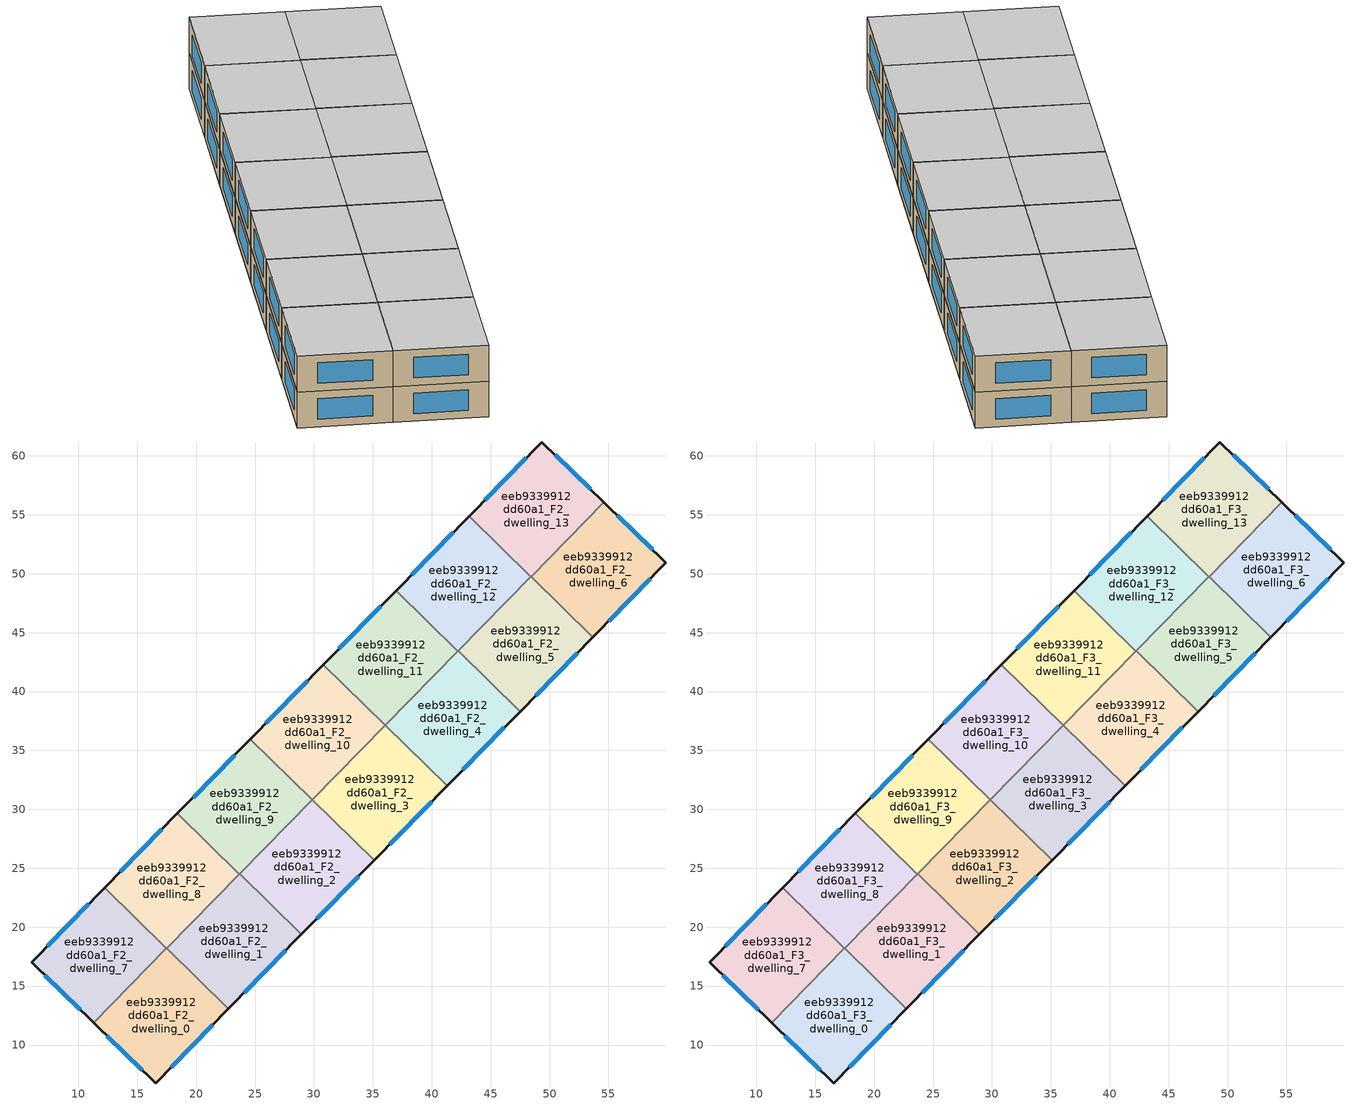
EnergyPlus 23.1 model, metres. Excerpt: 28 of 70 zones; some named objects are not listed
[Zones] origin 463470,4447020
eeb9339912dd60a1_F2_dwelling_0
 floor to eeb9339912dd60a1_F1_dwelling_0 (EU_floor_Construction): 22.74,13.07 16.57,6.78 11.3,11.9 17.5,18.22 z6
 wall outside (EU_wall_Construction): 11.3,11.9 16.57,6.78 22.74,13.07 z6:9
 wall to eeb9339912dd60a1_F2_dwelling_1 (EU_wall_Construction): 22.74,13.07 17.5,18.22 z6:9
 wall to eeb9339912dd60a1_F2_dwelling_7 (EU_wall_Construction): 17.48,18.2 11.3,11.9 z6:9
 wall to eeb9339912dd60a1_F2_dwelling_8 (EU_wall_Construction): 17.5,18.22 17.48,18.2 z6:9
 window (EU_Window_Construction): 17.89,8.12 21.42,11.72 / 12.43,10.8 15.44,7.87 z6.64:8.36
eeb9339912dd60a1_F2_dwelling_1
 floor to eeb9339912dd60a1_F1_dwelling_1 (EU_floor_Construction): 28.93,19.38 22.74,13.07 17.5,18.22 23.68,24.53 z6
 wall outside (EU_wall_Construction): 22.74,13.07 28.93,19.38 z6:9
 wall to eeb9339912dd60a1_F2_dwelling_2 (EU_wall_Construction): 28.93,19.38 23.68,24.53 z6:9
 wall to eeb9339912dd60a1_F2_dwelling_8 (EU_wall_Construction): 23.66,24.51 17.5,18.22 z6:9
 wall to eeb9339912dd60a1_F2_dwelling_9 (EU_wall_Construction): 23.68,24.53 23.66,24.51 z6:9
 window (EU_Window_Construction): 24.07,14.42 27.61,18.03 z6.64:8.36
eeb9339912dd60a1_F2_dwelling_10
 floor to eeb9339912dd60a1_F1_dwelling_10 (EU_floor_Construction): 36.04,37.12 29.85,30.82 24.61,35.96 30.79,42.27 z6
 wall outside (EU_wall_Construction): 30.79,42.27 24.61,35.96 z6:9
 wall to eeb9339912dd60a1_F2_dwelling_11 (EU_wall_Construction): 36.04,37.12 30.79,42.27 z6:9
 wall to eeb9339912dd60a1_F2_dwelling_9 (EU_wall_Construction): 24.61,35.96 29.85,30.82 z6:9
 wall to eeb9339912dd60a1_F2_dwelling_3 (EU_wall_Construction): 29.87,30.84 36.04,37.12 z6:9
 wall to eeb9339912dd60a1_F2_dwelling_2 (EU_wall_Construction): 29.85,30.82 29.87,30.84 z6:9
 window (EU_Window_Construction): 29.47,40.92 25.93,37.31 z6.64:8.36
eeb9339912dd60a1_F2_dwelling_11
 floor to eeb9339912dd60a1_F1_dwelling_11 (EU_floor_Construction): 42.23,43.43 36.04,37.12 30.79,42.27 36.98,48.58 z6
 wall outside (EU_wall_Construction): 36.98,48.58 30.79,42.27 z6:9
 wall to eeb9339912dd60a1_F2_dwelling_12 (EU_wall_Construction): 42.23,43.43 36.98,48.58 z6:9
 wall to eeb9339912dd60a1_F2_dwelling_4 (EU_wall_Construction): 36.06,37.14 42.23,43.43 z6:9
 wall to eeb9339912dd60a1_F2_dwelling_3 (EU_wall_Construction): 36.04,37.12 36.06,37.14 z6:9
 window (EU_Window_Construction): 35.66,47.23 32.12,43.62 z6.64:8.36
eeb9339912dd60a1_F2_dwelling_12
 floor to eeb9339912dd60a1_F1_dwelling_12 (EU_floor_Construction): 48.42,49.74 42.23,43.43 36.98,48.58 43.17,54.88 z6
 wall outside (EU_wall_Construction): 43.17,54.88 36.98,48.58 z6:9
 wall to eeb9339912dd60a1_F2_dwelling_13 (EU_wall_Construction): 48.42,49.74 43.17,54.88 z6:9
 wall to eeb9339912dd60a1_F2_dwelling_5 (EU_wall_Construction): 42.25,43.45 48.42,49.74 z6:9
 wall to eeb9339912dd60a1_F2_dwelling_4 (EU_wall_Construction): 42.23,43.43 42.25,43.45 z6:9
 window (EU_Window_Construction): 41.84,53.53 38.31,49.93 z6.64:8.36
eeb9339912dd60a1_F2_dwelling_13
 floor to eeb9339912dd60a1_F1_dwelling_13 (EU_floor_Construction): 54.61,56.06 48.42,49.74 43.17,54.88 49.35,61.18 z6
 wall outside (EU_wall_Construction): 54.61,56.06 49.35,61.18 43.17,54.88 z6:9
 wall to eeb9339912dd60a1_F2_dwelling_6 (EU_wall_Construction): 48.44,49.76 54.61,56.06 z6:9
 wall to eeb9339912dd60a1_F2_dwelling_5 (EU_wall_Construction): 48.42,49.74 48.44,49.76 z6:9
 window (EU_Window_Construction): 48.02,59.83 44.49,56.23 / 53.49,57.15 50.48,60.09 z6.64:8.36
eeb9339912dd60a1_F2_dwelling_2
 floor to eeb9339912dd60a1_F1_dwelling_2 (EU_floor_Construction): 35.12,25.69 28.93,19.38 23.68,24.53 29.87,30.84 z6
 wall outside (EU_wall_Construction): 28.93,19.38 35.12,25.69 z6:9
 wall to eeb9339912dd60a1_F2_dwelling_3 (EU_wall_Construction): 35.12,25.69 29.87,30.84 z6:9
 wall to eeb9339912dd60a1_F2_dwelling_9 (EU_wall_Construction): 29.85,30.82 23.68,24.53 z6:9
 window (EU_Window_Construction): 30.26,20.73 33.79,24.34 z6.64:8.36
eeb9339912dd60a1_F2_dwelling_3
 floor to eeb9339912dd60a1_F1_dwelling_3 (EU_floor_Construction): 41.31,32 35.12,25.69 29.87,30.84 36.06,37.14 z6
 wall outside (EU_wall_Construction): 35.12,25.69 41.31,32 z6:9
 wall to eeb9339912dd60a1_F2_dwelling_4 (EU_wall_Construction): 41.31,32 36.06,37.14 z6:9
 window (EU_Window_Construction): 36.45,27.04 39.98,30.65 z6.64:8.36
eeb9339912dd60a1_F2_dwelling_4
 floor to eeb9339912dd60a1_F1_dwelling_4 (EU_floor_Construction): 47.49,38.3 41.31,32 36.06,37.14 42.25,43.45 z6
 wall outside (EU_wall_Construction): 41.31,32 47.49,38.3 z6:9
 wall to eeb9339912dd60a1_F2_dwelling_5 (EU_wall_Construction): 47.49,38.3 42.25,43.45 z6:9
 window (EU_Window_Construction): 42.63,33.35 46.17,36.95 z6.64:8.36
eeb9339912dd60a1_F2_dwelling_5
 floor to eeb9339912dd60a1_F1_dwelling_5 (EU_floor_Construction): 53.68,44.61 47.49,38.3 42.25,43.45 48.44,49.76 z6
 wall outside (EU_wall_Construction): 47.49,38.3 53.68,44.61 z6:9
 wall to eeb9339912dd60a1_F2_dwelling_6 (EU_wall_Construction): 53.68,44.61 48.44,49.76 z6:9
 window (EU_Window_Construction): 48.82,39.66 52.36,43.26 z6.64:8.36
eeb9339912dd60a1_F2_dwelling_6
 floor to eeb9339912dd60a1_F1_dwelling_6 (EU_floor_Construction): 59.88,50.93 53.68,44.61 48.44,49.76 54.61,56.06 z6
 wall outside (EU_wall_Construction): 53.68,44.61 59.88,50.93 54.61,56.06 z6:9
 window (EU_Window_Construction): 58.75,52.03 55.74,54.96 / 55.01,45.97 58.55,49.58 z6.64:8.36
eeb9339912dd60a1_F2_dwelling_7
 floor to eeb9339912dd60a1_F1_dwelling_7 (EU_floor_Construction): 17.48,18.2 11.3,11.9 6.03,17.03 12.23,23.35 z6
 wall outside (EU_wall_Construction): 12.23,23.35 6.03,17.03 11.3,11.9 z6:9
 wall to eeb9339912dd60a1_F2_dwelling_8 (EU_wall_Construction): 17.48,18.2 12.23,23.35 z6:9
 window (EU_Window_Construction): 7.16,15.93 10.17,13 / 10.9,21.99 7.36,18.38 z6.64:8.36
eeb9339912dd60a1_F2_dwelling_8
 floor to eeb9339912dd60a1_F1_dwelling_8 (EU_floor_Construction): 23.66,24.51 17.48,18.2 12.23,23.35 18.42,29.65 z6
 wall outside (EU_wall_Construction): 18.42,29.65 12.23,23.35 z6:9
 wall to eeb9339912dd60a1_F2_dwelling_9 (EU_wall_Construction): 23.66,24.51 18.42,29.65 z6:9
 window (EU_Window_Construction): 17.09,28.3 13.56,24.7 z6.64:8.36
eeb9339912dd60a1_F2_dwelling_9
 floor to eeb9339912dd60a1_F1_dwelling_9 (EU_floor_Construction): 29.85,30.82 23.66,24.51 18.42,29.65 24.61,35.96 z6
 wall outside (EU_wall_Construction): 24.61,35.96 18.42,29.65 z6:9
 window (EU_Window_Construction): 23.28,34.61 19.74,31.01 z6.64:8.36
eeb9339912dd60a1_F3_dwelling_0
 floor to eeb9339912dd60a1_F2_dwelling_0 (EU_floor_Construction): 22.74,13.07 16.57,6.78 11.3,11.9 17.5,18.22 z9
 wall outside (EU_wall_Construction): 11.3,11.9 16.57,6.78 22.74,13.07 z9:12
 wall to eeb9339912dd60a1_F3_dwelling_1 (EU_wall_Construction): 22.74,13.07 17.5,18.22 z9:12
 wall to eeb9339912dd60a1_F3_dwelling_7 (EU_wall_Construction): 17.48,18.2 11.3,11.9 z9:12
 wall to eeb9339912dd60a1_F3_dwelling_8 (EU_wall_Construction): 17.5,18.22 17.48,18.2 z9:12
 window (EU_Window_Construction): 17.89,8.12 21.42,11.72 / 12.43,10.8 15.44,7.87 z9.64:11.36
 ceiling to eeb9339912dd60a1_F4_dwelling_0 (EU_floor_Construction): 16.57,6.78 22.74,13.07 17.5,18.22 11.3,11.9 z12
eeb9339912dd60a1_F3_dwelling_1
 floor to eeb9339912dd60a1_F2_dwelling_1 (EU_floor_Construction): 28.93,19.38 22.74,13.07 17.5,18.22 23.68,24.53 z9
 wall outside (EU_wall_Construction): 22.74,13.07 28.93,19.38 z9:12
 wall to eeb9339912dd60a1_F3_dwelling_2 (EU_wall_Construction): 28.93,19.38 23.68,24.53 z9:12
 wall to eeb9339912dd60a1_F3_dwelling_8 (EU_wall_Construction): 23.66,24.51 17.5,18.22 z9:12
 wall to eeb9339912dd60a1_F3_dwelling_9 (EU_wall_Construction): 23.68,24.53 23.66,24.51 z9:12
 window (EU_Window_Construction): 24.07,14.42 27.61,18.03 z9.64:11.36
 ceiling to eeb9339912dd60a1_F4_dwelling_1 (EU_floor_Construction): 22.74,13.07 28.93,19.38 23.68,24.53 17.5,18.22 z12
eeb9339912dd60a1_F3_dwelling_10
 floor to eeb9339912dd60a1_F2_dwelling_10 (EU_floor_Construction): 36.04,37.12 29.85,30.82 24.61,35.96 30.79,42.27 z9
 wall outside (EU_wall_Construction): 30.79,42.27 24.61,35.96 z9:12
 wall to eeb9339912dd60a1_F3_dwelling_11 (EU_wall_Construction): 36.04,37.12 30.79,42.27 z9:12
 wall to eeb9339912dd60a1_F3_dwelling_9 (EU_wall_Construction): 24.61,35.96 29.85,30.82 z9:12
 wall to eeb9339912dd60a1_F3_dwelling_3 (EU_wall_Construction): 29.87,30.84 36.04,37.12 z9:12
 wall to eeb9339912dd60a1_F3_dwelling_2 (EU_wall_Construction): 29.85,30.82 29.87,30.84 z9:12
 window (EU_Window_Construction): 29.47,40.92 25.93,37.31 z9.64:11.36
 ceiling to eeb9339912dd60a1_F4_dwelling_10 (EU_floor_Construction): 29.85,30.82 36.04,37.12 30.79,42.27 24.61,35.96 z12
eeb9339912dd60a1_F3_dwelling_11
 floor to eeb9339912dd60a1_F2_dwelling_11 (EU_floor_Construction): 42.23,43.43 36.04,37.12 30.79,42.27 36.98,48.58 z9
 wall outside (EU_wall_Construction): 36.98,48.58 30.79,42.27 z9:12
 wall to eeb9339912dd60a1_F3_dwelling_12 (EU_wall_Construction): 42.23,43.43 36.98,48.58 z9:12
 wall to eeb9339912dd60a1_F3_dwelling_4 (EU_wall_Construction): 36.06,37.14 42.23,43.43 z9:12
 wall to eeb9339912dd60a1_F3_dwelling_3 (EU_wall_Construction): 36.04,37.12 36.06,37.14 z9:12
 window (EU_Window_Construction): 35.66,47.23 32.12,43.62 z9.64:11.36
 ceiling to eeb9339912dd60a1_F4_dwelling_11 (EU_floor_Construction): 36.04,37.12 42.23,43.43 36.98,48.58 30.79,42.27 z12
eeb9339912dd60a1_F3_dwelling_12
 floor to eeb9339912dd60a1_F2_dwelling_12 (EU_floor_Construction): 48.42,49.74 42.23,43.43 36.98,48.58 43.17,54.88 z9
 wall outside (EU_wall_Construction): 43.17,54.88 36.98,48.58 z9:12
 wall to eeb9339912dd60a1_F3_dwelling_13 (EU_wall_Construction): 48.42,49.74 43.17,54.88 z9:12
 wall to eeb9339912dd60a1_F3_dwelling_5 (EU_wall_Construction): 42.25,43.45 48.42,49.74 z9:12
 wall to eeb9339912dd60a1_F3_dwelling_4 (EU_wall_Construction): 42.23,43.43 42.25,43.45 z9:12
 window (EU_Window_Construction): 41.84,53.53 38.31,49.93 z9.64:11.36
 ceiling to eeb9339912dd60a1_F4_dwelling_12 (EU_floor_Construction): 42.23,43.43 48.42,49.74 43.17,54.88 36.98,48.58 z12
eeb9339912dd60a1_F3_dwelling_13
 floor to eeb9339912dd60a1_F2_dwelling_13 (EU_floor_Construction): 54.61,56.06 48.42,49.74 43.17,54.88 49.35,61.18 z9
 wall outside (EU_wall_Construction): 54.61,56.06 49.35,61.18 43.17,54.88 z9:12
 wall to eeb9339912dd60a1_F3_dwelling_6 (EU_wall_Construction): 48.44,49.76 54.61,56.06 z9:12
 wall to eeb9339912dd60a1_F3_dwelling_5 (EU_wall_Construction): 48.42,49.74 48.44,49.76 z9:12
 window (EU_Window_Construction): 48.02,59.83 44.49,56.23 / 53.49,57.15 50.48,60.09 z9.64:11.36
 ceiling to eeb9339912dd60a1_F4_dwelling_13 (EU_floor_Construction): 48.42,49.74 54.61,56.06 49.35,61.18 43.17,54.88 z12
eeb9339912dd60a1_F3_dwelling_2
 floor to eeb9339912dd60a1_F2_dwelling_2 (EU_floor_Construction): 35.12,25.69 28.93,19.38 23.68,24.53 29.87,30.84 z9
 wall outside (EU_wall_Construction): 28.93,19.38 35.12,25.69 z9:12
 wall to eeb9339912dd60a1_F3_dwelling_3 (EU_wall_Construction): 35.12,25.69 29.87,30.84 z9:12
 wall to eeb9339912dd60a1_F3_dwelling_9 (EU_wall_Construction): 29.85,30.82 23.68,24.53 z9:12
 window (EU_Window_Construction): 30.26,20.73 33.79,24.34 z9.64:11.36
 ceiling to eeb9339912dd60a1_F4_dwelling_2 (EU_floor_Construction): 28.93,19.38 35.12,25.69 29.87,30.84 23.68,24.53 z12
eeb9339912dd60a1_F3_dwelling_3
 floor to eeb9339912dd60a1_F2_dwelling_3 (EU_floor_Construction): 41.31,32 35.12,25.69 29.87,30.84 36.06,37.14 z9
 wall outside (EU_wall_Construction): 35.12,25.69 41.31,32 z9:12
 wall to eeb9339912dd60a1_F3_dwelling_4 (EU_wall_Construction): 41.31,32 36.06,37.14 z9:12
 window (EU_Window_Construction): 36.45,27.04 39.98,30.65 z9.64:11.36
 ceiling to eeb9339912dd60a1_F4_dwelling_3 (EU_floor_Construction): 35.12,25.69 41.31,32 36.06,37.14 29.87,30.84 z12
eeb9339912dd60a1_F3_dwelling_4
 floor to eeb9339912dd60a1_F2_dwelling_4 (EU_floor_Construction): 47.49,38.3 41.31,32 36.06,37.14 42.25,43.45 z9
 wall outside (EU_wall_Construction): 41.31,32 47.49,38.3 z9:12
 wall to eeb9339912dd60a1_F3_dwelling_5 (EU_wall_Construction): 47.49,38.3 42.25,43.45 z9:12
 window (EU_Window_Construction): 42.63,33.35 46.17,36.95 z9.64:11.36
 ceiling to eeb9339912dd60a1_F4_dwelling_4 (EU_floor_Construction): 41.31,32 47.49,38.3 42.25,43.45 36.06,37.14 z12
eeb9339912dd60a1_F3_dwelling_5
 floor to eeb9339912dd60a1_F2_dwelling_5 (EU_floor_Construction): 53.68,44.61 47.49,38.3 42.25,43.45 48.44,49.76 z9
 wall outside (EU_wall_Construction): 47.49,38.3 53.68,44.61 z9:12
 wall to eeb9339912dd60a1_F3_dwelling_6 (EU_wall_Construction): 53.68,44.61 48.44,49.76 z9:12
 window (EU_Window_Construction): 48.82,39.66 52.36,43.26 z9.64:11.36
 ceiling to eeb9339912dd60a1_F4_dwelling_5 (EU_floor_Construction): 47.49,38.3 53.68,44.61 48.44,49.76 42.25,43.45 z12
eeb9339912dd60a1_F3_dwelling_6
 floor to eeb9339912dd60a1_F2_dwelling_6 (EU_floor_Construction): 59.88,50.93 53.68,44.61 48.44,49.76 54.61,56.06 z9
 wall outside (EU_wall_Construction): 53.68,44.61 59.88,50.93 54.61,56.06 z9:12
 window (EU_Window_Construction): 58.75,52.03 55.74,54.96 / 55.01,45.97 58.55,49.58 z9.64:11.36
 ceiling to eeb9339912dd60a1_F4_dwelling_6 (EU_floor_Construction): 53.68,44.61 59.88,50.93 54.61,56.06 48.44,49.76 z12
eeb9339912dd60a1_F3_dwelling_7
 floor to eeb9339912dd60a1_F2_dwelling_7 (EU_floor_Construction): 17.48,18.2 11.3,11.9 6.03,17.03 12.23,23.35 z9
 wall outside (EU_wall_Construction): 12.23,23.35 6.03,17.03 11.3,11.9 z9:12
 wall to eeb9339912dd60a1_F3_dwelling_8 (EU_wall_Construction): 17.48,18.2 12.23,23.35 z9:12
 window (EU_Window_Construction): 7.16,15.93 10.17,13 / 10.9,21.99 7.36,18.38 z9.64:11.36
 ceiling to eeb9339912dd60a1_F4_dwelling_7 (EU_floor_Construction): 11.3,11.9 17.48,18.2 12.23,23.35 6.03,17.03 z12
eeb9339912dd60a1_F3_dwelling_8
 floor to eeb9339912dd60a1_F2_dwelling_8 (EU_floor_Construction): 23.66,24.51 17.48,18.2 12.23,23.35 18.42,29.65 z9
 wall outside (EU_wall_Construction): 18.42,29.65 12.23,23.35 z9:12
 wall to eeb9339912dd60a1_F3_dwelling_9 (EU_wall_Construction): 23.66,24.51 18.42,29.65 z9:12
 window (EU_Window_Construction): 17.09,28.3 13.56,24.7 z9.64:11.36
 ceiling to eeb9339912dd60a1_F4_dwelling_8 (EU_floor_Construction): 17.48,18.2 23.66,24.51 18.42,29.65 12.23,23.35 z12
eeb9339912dd60a1_F3_dwelling_9
 floor to eeb9339912dd60a1_F2_dwelling_9 (EU_floor_Construction): 29.85,30.82 23.66,24.51 18.42,29.65 24.61,35.96 z9
 wall outside (EU_wall_Construction): 24.61,35.96 18.42,29.65 z9:12
 window (EU_Window_Construction): 23.28,34.61 19.74,31.01 z9.64:11.36
 ceiling to eeb9339912dd60a1_F4_dwelling_9 (EU_floor_Construction): 23.66,24.51 29.85,30.82 24.61,35.96 18.42,29.65 z12
[Building]
EU S2 Campaign: North Axis=0; Terrain=City; Solar Distribution=FullExterior
[Site:Location]
Yerevan-Zvartnots.Intl.AP: Latitude=40.15; Longitude=44.383; Time Zone=4; Elevation=854
[SizingPeriod:WeatherFileDays]
AnnualSizingPeriod: Begin Month=1; Begin Day of Month=1; End Month=12; End Day of Month=31; Day of Week for Start Day=Monday; Use Weather File Daylight Saving Period=No; Use Weather File Rain and Snow Indicators=No
[MATERIAL]
EU_InternalMass_Material: Roughness=MediumRough; Thickness=0.1; Conductivity=1; Density=1800; Specific Heat=900; Thermal Absorptance=0.9; Solar Absorptance=0.7; Visible Absorptance=0.7
[MATERIAL:NOMASS] Roughness=MediumRough; Thermal Absorptance=0.9; Solar Absorptance=0.7; Visible Absorptance=0.7
Name | Thermal Resistance
EU_wall_NoMass | 1.05043
EU_floor_NoMass | 0.478065
[WINDOWMATERIAL:SIMPLEGLAZINGSYSTEM]
EU_Window_SimpleGlazing: UFactor=2.5566; Solar Heat Gain Coefficient=0.75; Visible Transmittance=0.75
[CONSTRUCTION]
EU_wall_Construction: EU_wall_NoMass
EU_floor_Construction: EU_floor_NoMass
EU_Window_Construction: EU_Window_SimpleGlazing
EU_InternalMass_Construction: EU_InternalMass_Material
[ZONE] Type=1; Multiplier=1; Ceiling Height=autocalculate; Floor Area=autocalculate; Part of Total Floor Area=Yes
Name | Volume
eeb9339912dd60a1_F2_dwelling_0; eeb9339912dd60a1_F3_dwelling_0; eeb9339912dd60a1_F2_dwelling_1; eeb9339912dd60a1_F3_dwelling_1; eeb9339912dd60a1_F2_dwelling_2; eeb9339912dd60a1_F3_dwelling_2; eeb9339912dd60a1_F2_dwelling_6; eeb9339912dd60a1_F3_dwelling_6 | 194.845
eeb9339912dd60a1_F2_dwelling_10; eeb9339912dd60a1_F3_dwelling_10 | 194.792
eeb9339912dd60a1_F2_dwelling_11; eeb9339912dd60a1_F3_dwelling_11 | 194.807
eeb9339912dd60a1_F2_dwelling_12; eeb9339912dd60a1_F3_dwelling_12; eeb9339912dd60a1_F2_dwelling_8; eeb9339912dd60a1_F3_dwelling_8 | 194.825
eeb9339912dd60a1_F2_dwelling_13; eeb9339912dd60a1_F3_dwelling_13; eeb9339912dd60a1_F2_dwelling_7; eeb9339912dd60a1_F3_dwelling_7 | 194.828
eeb9339912dd60a1_F2_dwelling_3; eeb9339912dd60a1_F3_dwelling_3 | 194.8125
eeb9339912dd60a1_F2_dwelling_4; eeb9339912dd60a1_F3_dwelling_4; eeb9339912dd60a1_F2_dwelling_5; eeb9339912dd60a1_F3_dwelling_5 | 194.843
eeb9339912dd60a1_F2_dwelling_9; eeb9339912dd60a1_F3_dwelling_9 | 194.824
[INTERNALMASS] Construction=EU_InternalMass_Construction
Name | Zone or ZoneList | Surface Area
eeb9339912dd60a1_F2_dwelling_0_EU_InternalMass | eeb9339912dd60a1_F2_dwelling_0 | 64.9484
eeb9339912dd60a1_F2_dwelling_1_EU_InternalMass | eeb9339912dd60a1_F2_dwelling_1 | 64.9483
eeb9339912dd60a1_F2_dwelling_2_EU_InternalMass | eeb9339912dd60a1_F2_dwelling_2 | 64.9483
eeb9339912dd60a1_F2_dwelling_3_EU_InternalMass | eeb9339912dd60a1_F2_dwelling_3 | 64.9373
eeb9339912dd60a1_F2_dwelling_4_EU_InternalMass | eeb9339912dd60a1_F2_dwelling_4 | 64.9477
eeb9339912dd60a1_F2_dwelling_5_EU_InternalMass | eeb9339912dd60a1_F2_dwelling_5 | 64.9477
eeb9339912dd60a1_F2_dwelling_6_EU_InternalMass | eeb9339912dd60a1_F2_dwelling_6 | 64.9484
eeb9339912dd60a1_F2_dwelling_7_EU_InternalMass | eeb9339912dd60a1_F2_dwelling_7 | 64.9427
eeb9339912dd60a1_F2_dwelling_8_EU_InternalMass | eeb9339912dd60a1_F2_dwelling_8 | 64.9414
eeb9339912dd60a1_F2_dwelling_9_EU_InternalMass | eeb9339912dd60a1_F2_dwelling_9 | 64.9414
eeb9339912dd60a1_F2_dwelling_10_EU_InternalMass | eeb9339912dd60a1_F2_dwelling_10 | 64.9305
eeb9339912dd60a1_F2_dwelling_11_EU_InternalMass | eeb9339912dd60a1_F2_dwelling_11 | 64.9358
eeb9339912dd60a1_F2_dwelling_12_EU_InternalMass | eeb9339912dd60a1_F2_dwelling_12 | 64.9415
eeb9339912dd60a1_F2_dwelling_13_EU_InternalMass | eeb9339912dd60a1_F2_dwelling_13 | 64.9427
eeb9339912dd60a1_F3_dwelling_0_EU_InternalMass | eeb9339912dd60a1_F3_dwelling_0 | 64.9484
eeb9339912dd60a1_F3_dwelling_1_EU_InternalMass | eeb9339912dd60a1_F3_dwelling_1 | 64.9483
eeb9339912dd60a1_F3_dwelling_2_EU_InternalMass | eeb9339912dd60a1_F3_dwelling_2 | 64.9483
eeb9339912dd60a1_F3_dwelling_3_EU_InternalMass | eeb9339912dd60a1_F3_dwelling_3 | 64.9373
eeb9339912dd60a1_F3_dwelling_4_EU_InternalMass | eeb9339912dd60a1_F3_dwelling_4 | 64.9477
eeb9339912dd60a1_F3_dwelling_5_EU_InternalMass | eeb9339912dd60a1_F3_dwelling_5 | 64.9477
eeb9339912dd60a1_F3_dwelling_6_EU_InternalMass | eeb9339912dd60a1_F3_dwelling_6 | 64.9484
eeb9339912dd60a1_F3_dwelling_7_EU_InternalMass | eeb9339912dd60a1_F3_dwelling_7 | 64.9427
eeb9339912dd60a1_F3_dwelling_8_EU_InternalMass | eeb9339912dd60a1_F3_dwelling_8 | 64.9414
eeb9339912dd60a1_F3_dwelling_9_EU_InternalMass | eeb9339912dd60a1_F3_dwelling_9 | 64.9414
eeb9339912dd60a1_F3_dwelling_10_EU_InternalMass | eeb9339912dd60a1_F3_dwelling_10 | 64.9305
eeb9339912dd60a1_F3_dwelling_11_EU_InternalMass | eeb9339912dd60a1_F3_dwelling_11 | 64.9358
eeb9339912dd60a1_F3_dwelling_12_EU_InternalMass | eeb9339912dd60a1_F3_dwelling_12 | 64.9415
eeb9339912dd60a1_F3_dwelling_13_EU_InternalMass | eeb9339912dd60a1_F3_dwelling_13 | 64.9427
[OTHEREQUIPMENT] Fuel Type=Electricity; Design Level Calculation Method=Watts/Area; Power per Zone Floor Area=1; Fraction Latent=0; Fraction Radiant=0; Fraction Lost=0; Carbon Dioxide Generation Rate=0; EndUse Subcategory=EU_Step8_InternalGains
Name | Zone or ZoneList or Space or SpaceList | Schedule
EU_Step8_InternalGain_eeb9339912dd60a1_F2_dwelling_0_f000 | eeb9339912dd60a1_F2_dwelling_0 | EU_Step8_GainSchedule_eeb9339912dd60a1_F2_dwelling_0_f000
EU_Step8_InternalGain_eeb9339912dd60a1_F2_dwelling_1_f000 | eeb9339912dd60a1_F2_dwelling_1 | EU_Step8_GainSchedule_eeb9339912dd60a1_F2_dwelling_1_f000
EU_Step8_InternalGain_eeb9339912dd60a1_F2_dwelling_2_f000 | eeb9339912dd60a1_F2_dwelling_2 | EU_Step8_GainSchedule_eeb9339912dd60a1_F2_dwelling_2_f000
EU_Step8_InternalGain_eeb9339912dd60a1_F2_dwelling_3_f000 | eeb9339912dd60a1_F2_dwelling_3 | EU_Step8_GainSchedule_eeb9339912dd60a1_F2_dwelling_3_f000
EU_Step8_InternalGain_eeb9339912dd60a1_F2_dwelling_4_f000 | eeb9339912dd60a1_F2_dwelling_4 | EU_Step8_GainSchedule_eeb9339912dd60a1_F2_dwelling_4_f000
EU_Step8_InternalGain_eeb9339912dd60a1_F2_dwelling_5_f000 | eeb9339912dd60a1_F2_dwelling_5 | EU_Step8_GainSchedule_eeb9339912dd60a1_F2_dwelling_5_f000
EU_Step8_InternalGain_eeb9339912dd60a1_F2_dwelling_6_f000 | eeb9339912dd60a1_F2_dwelling_6 | EU_Step8_GainSchedule_eeb9339912dd60a1_F2_dwelling_6_f000
EU_Step8_InternalGain_eeb9339912dd60a1_F2_dwelling_7_f000 | eeb9339912dd60a1_F2_dwelling_7 | EU_Step8_GainSchedule_eeb9339912dd60a1_F2_dwelling_7_f000
EU_Step8_InternalGain_eeb9339912dd60a1_F2_dwelling_8_f000 | eeb9339912dd60a1_F2_dwelling_8 | EU_Step8_GainSchedule_eeb9339912dd60a1_F2_dwelling_8_f000
EU_Step8_InternalGain_eeb9339912dd60a1_F2_dwelling_9_f000 | eeb9339912dd60a1_F2_dwelling_9 | EU_Step8_GainSchedule_eeb9339912dd60a1_F2_dwelling_9_f000
EU_Step8_InternalGain_eeb9339912dd60a1_F2_dwelling_10_f000 | eeb9339912dd60a1_F2_dwelling_10 | EU_Step8_GainSchedule_eeb9339912dd60a1_F2_dwelling_10_f000
EU_Step8_InternalGain_eeb9339912dd60a1_F2_dwelling_11_f000 | eeb9339912dd60a1_F2_dwelling_11 | EU_Step8_GainSchedule_eeb9339912dd60a1_F2_dwelling_11_f000
EU_Step8_InternalGain_eeb9339912dd60a1_F2_dwelling_12_f000 | eeb9339912dd60a1_F2_dwelling_12 | EU_Step8_GainSchedule_eeb9339912dd60a1_F2_dwelling_12_f000
EU_Step8_InternalGain_eeb9339912dd60a1_F2_dwelling_13_f000 | eeb9339912dd60a1_F2_dwelling_13 | EU_Step8_GainSchedule_eeb9339912dd60a1_F2_dwelling_13_f000
EU_Step8_InternalGain_eeb9339912dd60a1_F3_dwelling_0_f000 | eeb9339912dd60a1_F3_dwelling_0 | EU_Step8_GainSchedule_eeb9339912dd60a1_F3_dwelling_0_f000
EU_Step8_InternalGain_eeb9339912dd60a1_F3_dwelling_1_f000 | eeb9339912dd60a1_F3_dwelling_1 | EU_Step8_GainSchedule_eeb9339912dd60a1_F3_dwelling_1_f000
EU_Step8_InternalGain_eeb9339912dd60a1_F3_dwelling_2_f000 | eeb9339912dd60a1_F3_dwelling_2 | EU_Step8_GainSchedule_eeb9339912dd60a1_F3_dwelling_2_f000
EU_Step8_InternalGain_eeb9339912dd60a1_F3_dwelling_3_f000 | eeb9339912dd60a1_F3_dwelling_3 | EU_Step8_GainSchedule_eeb9339912dd60a1_F3_dwelling_3_f000
EU_Step8_InternalGain_eeb9339912dd60a1_F3_dwelling_4_f000 | eeb9339912dd60a1_F3_dwelling_4 | EU_Step8_GainSchedule_eeb9339912dd60a1_F3_dwelling_4_f000
EU_Step8_InternalGain_eeb9339912dd60a1_F3_dwelling_5_f000 | eeb9339912dd60a1_F3_dwelling_5 | EU_Step8_GainSchedule_eeb9339912dd60a1_F3_dwelling_5_f000
EU_Step8_InternalGain_eeb9339912dd60a1_F3_dwelling_6_f000 | eeb9339912dd60a1_F3_dwelling_6 | EU_Step8_GainSchedule_eeb9339912dd60a1_F3_dwelling_6_f000
EU_Step8_InternalGain_eeb9339912dd60a1_F3_dwelling_7_f000 | eeb9339912dd60a1_F3_dwelling_7 | EU_Step8_GainSchedule_eeb9339912dd60a1_F3_dwelling_7_f000
EU_Step8_InternalGain_eeb9339912dd60a1_F3_dwelling_8_f000 | eeb9339912dd60a1_F3_dwelling_8 | EU_Step8_GainSchedule_eeb9339912dd60a1_F3_dwelling_8_f000
EU_Step8_InternalGain_eeb9339912dd60a1_F3_dwelling_9_f000 | eeb9339912dd60a1_F3_dwelling_9 | EU_Step8_GainSchedule_eeb9339912dd60a1_F3_dwelling_9_f000
EU_Step8_InternalGain_eeb9339912dd60a1_F3_dwelling_10_f000 | eeb9339912dd60a1_F3_dwelling_10 | EU_Step8_GainSchedule_eeb9339912dd60a1_F3_dwelling_10_f000
EU_Step8_InternalGain_eeb9339912dd60a1_F3_dwelling_11_f000 | eeb9339912dd60a1_F3_dwelling_11 | EU_Step8_GainSchedule_eeb9339912dd60a1_F3_dwelling_11_f000
EU_Step8_InternalGain_eeb9339912dd60a1_F3_dwelling_12_f000 | eeb9339912dd60a1_F3_dwelling_12 | EU_Step8_GainSchedule_eeb9339912dd60a1_F3_dwelling_12_f000
EU_Step8_InternalGain_eeb9339912dd60a1_F3_dwelling_13_f000 | eeb9339912dd60a1_F3_dwelling_13 | EU_Step8_GainSchedule_eeb9339912dd60a1_F3_dwelling_13_f000
[ZONEVENTILATION:DESIGNFLOWRATE] Schedule=EU_AlwaysOn; Design Flow Rate Calculation Method=AirChanges/Hour; Air Changes per Hour=0.557805; Ventilation Type=Natural; Fan Pressure Rise=0; Fan Total Efficiency=1; Constant Term Coefficient=1; Temperature Term Coefficient=0; Velocity Term Coefficient=0; Velocity Squared Term Coefficient=0; Minimum Indoor Temperature=-100; Maximum Indoor Temperature=100; Delta Temperature=-100; Minimum Outdoor Temperature=-100; Maximum Outdoor Temperature=100; Maximum Wind Speed=40
Name | Zone or ZoneList or Space or SpaceList
EU_ConstantAir_eeb9339912dd60a1_F2_dwelling_0 | eeb9339912dd60a1_F2_dwelling_0
EU_ConstantAir_eeb9339912dd60a1_F2_dwelling_1 | eeb9339912dd60a1_F2_dwelling_1
EU_ConstantAir_eeb9339912dd60a1_F2_dwelling_2 | eeb9339912dd60a1_F2_dwelling_2
EU_ConstantAir_eeb9339912dd60a1_F2_dwelling_3 | eeb9339912dd60a1_F2_dwelling_3
EU_ConstantAir_eeb9339912dd60a1_F2_dwelling_4 | eeb9339912dd60a1_F2_dwelling_4
EU_ConstantAir_eeb9339912dd60a1_F2_dwelling_5 | eeb9339912dd60a1_F2_dwelling_5
EU_ConstantAir_eeb9339912dd60a1_F2_dwelling_6 | eeb9339912dd60a1_F2_dwelling_6
EU_ConstantAir_eeb9339912dd60a1_F2_dwelling_7 | eeb9339912dd60a1_F2_dwelling_7
EU_ConstantAir_eeb9339912dd60a1_F2_dwelling_8 | eeb9339912dd60a1_F2_dwelling_8
EU_ConstantAir_eeb9339912dd60a1_F2_dwelling_9 | eeb9339912dd60a1_F2_dwelling_9
EU_ConstantAir_eeb9339912dd60a1_F2_dwelling_10 | eeb9339912dd60a1_F2_dwelling_10
EU_ConstantAir_eeb9339912dd60a1_F2_dwelling_11 | eeb9339912dd60a1_F2_dwelling_11
EU_ConstantAir_eeb9339912dd60a1_F2_dwelling_12 | eeb9339912dd60a1_F2_dwelling_12
EU_ConstantAir_eeb9339912dd60a1_F2_dwelling_13 | eeb9339912dd60a1_F2_dwelling_13
EU_ConstantAir_eeb9339912dd60a1_F3_dwelling_0 | eeb9339912dd60a1_F3_dwelling_0
EU_ConstantAir_eeb9339912dd60a1_F3_dwelling_1 | eeb9339912dd60a1_F3_dwelling_1
EU_ConstantAir_eeb9339912dd60a1_F3_dwelling_2 | eeb9339912dd60a1_F3_dwelling_2
EU_ConstantAir_eeb9339912dd60a1_F3_dwelling_3 | eeb9339912dd60a1_F3_dwelling_3
EU_ConstantAir_eeb9339912dd60a1_F3_dwelling_4 | eeb9339912dd60a1_F3_dwelling_4
EU_ConstantAir_eeb9339912dd60a1_F3_dwelling_5 | eeb9339912dd60a1_F3_dwelling_5
EU_ConstantAir_eeb9339912dd60a1_F3_dwelling_6 | eeb9339912dd60a1_F3_dwelling_6
EU_ConstantAir_eeb9339912dd60a1_F3_dwelling_7 | eeb9339912dd60a1_F3_dwelling_7
EU_ConstantAir_eeb9339912dd60a1_F3_dwelling_8 | eeb9339912dd60a1_F3_dwelling_8
EU_ConstantAir_eeb9339912dd60a1_F3_dwelling_9 | eeb9339912dd60a1_F3_dwelling_9
EU_ConstantAir_eeb9339912dd60a1_F3_dwelling_10 | eeb9339912dd60a1_F3_dwelling_10
EU_ConstantAir_eeb9339912dd60a1_F3_dwelling_11 | eeb9339912dd60a1_F3_dwelling_11
EU_ConstantAir_eeb9339912dd60a1_F3_dwelling_12 | eeb9339912dd60a1_F3_dwelling_12
EU_ConstantAir_eeb9339912dd60a1_F3_dwelling_13 | eeb9339912dd60a1_F3_dwelling_13
[HVACTEMPLATE:ZONE:IDEALLOADSAIRSYSTEM] System Availability Schedule=EU_AlwaysOn; Maximum Heating Supply Air Temperature=50; Minimum Cooling Supply Air Temperature=13; Maximum Heating Supply Air Humidity Ratio=0.0156; Minimum Cooling Supply Air Humidity Ratio=0.0077; Heating Limit=NoLimit; Cooling Limit=NoLimit; Heating Availability Schedule=EU_AlwaysOn; Cooling Availability Schedule=EU_CoolingOff; Dehumidification Control Type=ConstantSensibleHeatRatio; Cooling Sensible Heat Ratio=0.7; Dehumidification Setpoint=60; Humidification Control Type=None; Humidification Setpoint=30; Outdoor Air Method=None; Outdoor Air Flow Rate per Person=0.00944; Outdoor Air Flow Rate per Zone Floor Area=0; Outdoor Air Flow Rate per Zone=0; Demand Controlled Ventilation Type=None; Outdoor Air Economizer Type=NoEconomizer; Heat Recovery Type=None; Sensible Heat Recovery Effectiveness=0.7; Latent Heat Recovery Effectiveness=0.65
Name | Template Thermostat
eeb9339912dd60a1_F2_dwelling_0 | EU_HeatOnly_eeb9339912dd60a1_F2_dwelling_0
eeb9339912dd60a1_F2_dwelling_1 | EU_HeatOnly_eeb9339912dd60a1_F2_dwelling_1
eeb9339912dd60a1_F2_dwelling_2 | EU_HeatOnly_eeb9339912dd60a1_F2_dwelling_2
eeb9339912dd60a1_F2_dwelling_3 | EU_HeatOnly_eeb9339912dd60a1_F2_dwelling_3
eeb9339912dd60a1_F2_dwelling_4 | EU_HeatOnly_eeb9339912dd60a1_F2_dwelling_4
eeb9339912dd60a1_F2_dwelling_5 | EU_HeatOnly_eeb9339912dd60a1_F2_dwelling_5
eeb9339912dd60a1_F2_dwelling_6 | EU_HeatOnly_eeb9339912dd60a1_F2_dwelling_6
eeb9339912dd60a1_F2_dwelling_7 | EU_HeatOnly_eeb9339912dd60a1_F2_dwelling_7
eeb9339912dd60a1_F2_dwelling_8 | EU_HeatOnly_eeb9339912dd60a1_F2_dwelling_8
eeb9339912dd60a1_F2_dwelling_9 | EU_HeatOnly_eeb9339912dd60a1_F2_dwelling_9
eeb9339912dd60a1_F2_dwelling_10 | EU_HeatOnly_eeb9339912dd60a1_F2_dwelling_10
eeb9339912dd60a1_F2_dwelling_11 | EU_HeatOnly_eeb9339912dd60a1_F2_dwelling_11
eeb9339912dd60a1_F2_dwelling_12 | EU_HeatOnly_eeb9339912dd60a1_F2_dwelling_12
eeb9339912dd60a1_F2_dwelling_13 | EU_HeatOnly_eeb9339912dd60a1_F2_dwelling_13
eeb9339912dd60a1_F3_dwelling_0 | EU_HeatOnly_eeb9339912dd60a1_F3_dwelling_0
eeb9339912dd60a1_F3_dwelling_1 | EU_HeatOnly_eeb9339912dd60a1_F3_dwelling_1
eeb9339912dd60a1_F3_dwelling_2 | EU_HeatOnly_eeb9339912dd60a1_F3_dwelling_2
eeb9339912dd60a1_F3_dwelling_3 | EU_HeatOnly_eeb9339912dd60a1_F3_dwelling_3
eeb9339912dd60a1_F3_dwelling_4 | EU_HeatOnly_eeb9339912dd60a1_F3_dwelling_4
eeb9339912dd60a1_F3_dwelling_5 | EU_HeatOnly_eeb9339912dd60a1_F3_dwelling_5
eeb9339912dd60a1_F3_dwelling_6 | EU_HeatOnly_eeb9339912dd60a1_F3_dwelling_6
eeb9339912dd60a1_F3_dwelling_7 | EU_HeatOnly_eeb9339912dd60a1_F3_dwelling_7
eeb9339912dd60a1_F3_dwelling_8 | EU_HeatOnly_eeb9339912dd60a1_F3_dwelling_8
eeb9339912dd60a1_F3_dwelling_9 | EU_HeatOnly_eeb9339912dd60a1_F3_dwelling_9
eeb9339912dd60a1_F3_dwelling_10 | EU_HeatOnly_eeb9339912dd60a1_F3_dwelling_10
eeb9339912dd60a1_F3_dwelling_11 | EU_HeatOnly_eeb9339912dd60a1_F3_dwelling_11
eeb9339912dd60a1_F3_dwelling_12 | EU_HeatOnly_eeb9339912dd60a1_F3_dwelling_12
eeb9339912dd60a1_F3_dwelling_13 | EU_HeatOnly_eeb9339912dd60a1_F3_dwelling_13
[SIZING:ZONE] Zone Cooling Design Supply Air Temperature Input Method=SupplyAirTemperature; Zone Cooling Design Supply Air Temperature=13; Zone Heating Design Supply Air Temperature Input Method=SupplyAirTemperature; Zone Heating Design Supply Air Temperature=50; Zone Cooling Design Supply Air Humidity Ratio=0.008; Zone Heating Design Supply Air Humidity Ratio=0.008; Cooling Design Air Flow Method=DesignDay; Cooling Design Air Flow Rate=0; Cooling Minimum Air Flow per Zone Floor Area=0.000762; Cooling Minimum Air Flow=0; Cooling Minimum Air Flow Fraction=0.2; Heating Design Air Flow Method=DesignDay; Heating Design Air Flow Rate=0; Heating Maximum Air Flow per Zone Floor Area=0.002032; Heating Maximum Air Flow=0.141576; Heating Maximum Air Flow Fraction=0.3; Account for Dedicated Outdoor Air System=No; Dedicated Outdoor Air System Control Strategy=NeutralSupplyAir; Dedicated Outdoor Air Low Setpoint Temperature for Design=autosize; Dedicated Outdoor Air High Setpoint Temperature for Design=autosize; Zone Load Sizing Method=Sensible Load Only No Latent Load; Zone Latent Cooling Design Supply Air Humidity Ratio Input Method=HumidityRatioDifference; Zone Cooling Design Supply Air Humidity Ratio Difference=0.005; Zone Latent Heating Design Supply Air Humidity Ratio Input Method=HumidityRatioDifference; Zone Humidification Design Supply Air Humidity Ratio Difference=0.005
eeb9339912dd60a1_F2_dwelling_0; eeb9339912dd60a1_F2_dwelling_1; eeb9339912dd60a1_F2_dwelling_2; eeb9339912dd60a1_F2_dwelling_3; eeb9339912dd60a1_F2_dwelling_4; eeb9339912dd60a1_F2_dwelling_5; eeb9339912dd60a1_F2_dwelling_6; eeb9339912dd60a1_F2_dwelling_7; eeb9339912dd60a1_F2_dwelling_8; eeb9339912dd60a1_F2_dwelling_9; eeb9339912dd60a1_F2_dwelling_10; eeb9339912dd60a1_F2_dwelling_11; eeb9339912dd60a1_F2_dwelling_12; eeb9339912dd60a1_F2_dwelling_13; eeb9339912dd60a1_F3_dwelling_0; eeb9339912dd60a1_F3_dwelling_1; eeb9339912dd60a1_F3_dwelling_2; eeb9339912dd60a1_F3_dwelling_3; eeb9339912dd60a1_F3_dwelling_4; eeb9339912dd60a1_F3_dwelling_5; eeb9339912dd60a1_F3_dwelling_6; eeb9339912dd60a1_F3_dwelling_7; eeb9339912dd60a1_F3_dwelling_8; eeb9339912dd60a1_F3_dwelling_9; eeb9339912dd60a1_F3_dwelling_10; eeb9339912dd60a1_F3_dwelling_11; eeb9339912dd60a1_F3_dwelling_12; eeb9339912dd60a1_F3_dwelling_13
[SCHEDULE:CONSTANT]
Name | Hourly Value
EU_AlwaysOn | 1
EU_CoolingOff | 0
[SCHEDULE:FILE] Column Number=1; Rows to Skip at Top=0; Number of Hours of Data=8760; Column Separator=Comma; Interpolate to Timestep=No; Minutes per Item=60; Adjust Schedule for Daylight Savings=Yes
Name | File
EU_Step8_GainSchedule_eeb9339912dd60a1_F2_dwelling_0_f000 | ../../schedules/eeb9339912dd60a1/eeb9339912dd60a1_F2_dwelling_0_f000_gain.csv
EU_Step8_GainSchedule_eeb9339912dd60a1_F2_dwelling_1_f000 | ../../schedules/eeb9339912dd60a1/eeb9339912dd60a1_F2_dwelling_1_f000_gain.csv
EU_Step8_GainSchedule_eeb9339912dd60a1_F2_dwelling_2_f000 | ../../schedules/eeb9339912dd60a1/eeb9339912dd60a1_F2_dwelling_2_f000_gain.csv
EU_Step8_GainSchedule_eeb9339912dd60a1_F2_dwelling_3_f000 | ../../schedules/eeb9339912dd60a1/eeb9339912dd60a1_F2_dwelling_3_f000_gain.csv
EU_Step8_GainSchedule_eeb9339912dd60a1_F2_dwelling_4_f000 | ../../schedules/eeb9339912dd60a1/eeb9339912dd60a1_F2_dwelling_4_f000_gain.csv
EU_Step8_GainSchedule_eeb9339912dd60a1_F2_dwelling_5_f000 | ../../schedules/eeb9339912dd60a1/eeb9339912dd60a1_F2_dwelling_5_f000_gain.csv
EU_Step8_GainSchedule_eeb9339912dd60a1_F2_dwelling_6_f000 | ../../schedules/eeb9339912dd60a1/eeb9339912dd60a1_F2_dwelling_6_f000_gain.csv
EU_Step8_GainSchedule_eeb9339912dd60a1_F2_dwelling_7_f000 | ../../schedules/eeb9339912dd60a1/eeb9339912dd60a1_F2_dwelling_7_f000_gain.csv
EU_Step8_GainSchedule_eeb9339912dd60a1_F2_dwelling_8_f000 | ../../schedules/eeb9339912dd60a1/eeb9339912dd60a1_F2_dwelling_8_f000_gain.csv
EU_Step8_GainSchedule_eeb9339912dd60a1_F2_dwelling_9_f000 | ../../schedules/eeb9339912dd60a1/eeb9339912dd60a1_F2_dwelling_9_f000_gain.csv
EU_Step8_GainSchedule_eeb9339912dd60a1_F2_dwelling_10_f000 | ../../schedules/eeb9339912dd60a1/eeb9339912dd60a1_F2_dwelling_10_f000_gain.csv
EU_Step8_GainSchedule_eeb9339912dd60a1_F2_dwelling_11_f000 | ../../schedules/eeb9339912dd60a1/eeb9339912dd60a1_F2_dwelling_11_f000_gain.csv
EU_Step8_GainSchedule_eeb9339912dd60a1_F2_dwelling_12_f000 | ../../schedules/eeb9339912dd60a1/eeb9339912dd60a1_F2_dwelling_12_f000_gain.csv
EU_Step8_GainSchedule_eeb9339912dd60a1_F2_dwelling_13_f000 | ../../schedules/eeb9339912dd60a1/eeb9339912dd60a1_F2_dwelling_13_f000_gain.csv
EU_Step8_GainSchedule_eeb9339912dd60a1_F3_dwelling_0_f000 | ../../schedules/eeb9339912dd60a1/eeb9339912dd60a1_F3_dwelling_0_f000_gain.csv
EU_Step8_GainSchedule_eeb9339912dd60a1_F3_dwelling_1_f000 | ../../schedules/eeb9339912dd60a1/eeb9339912dd60a1_F3_dwelling_1_f000_gain.csv
EU_Step8_GainSchedule_eeb9339912dd60a1_F3_dwelling_2_f000 | ../../schedules/eeb9339912dd60a1/eeb9339912dd60a1_F3_dwelling_2_f000_gain.csv
EU_Step8_GainSchedule_eeb9339912dd60a1_F3_dwelling_3_f000 | ../../schedules/eeb9339912dd60a1/eeb9339912dd60a1_F3_dwelling_3_f000_gain.csv
EU_Step8_GainSchedule_eeb9339912dd60a1_F3_dwelling_4_f000 | ../../schedules/eeb9339912dd60a1/eeb9339912dd60a1_F3_dwelling_4_f000_gain.csv
EU_Step8_GainSchedule_eeb9339912dd60a1_F3_dwelling_5_f000 | ../../schedules/eeb9339912dd60a1/eeb9339912dd60a1_F3_dwelling_5_f000_gain.csv
EU_Step8_GainSchedule_eeb9339912dd60a1_F3_dwelling_6_f000 | ../../schedules/eeb9339912dd60a1/eeb9339912dd60a1_F3_dwelling_6_f000_gain.csv
EU_Step8_GainSchedule_eeb9339912dd60a1_F3_dwelling_7_f000 | ../../schedules/eeb9339912dd60a1/eeb9339912dd60a1_F3_dwelling_7_f000_gain.csv
EU_Step8_GainSchedule_eeb9339912dd60a1_F3_dwelling_8_f000 | ../../schedules/eeb9339912dd60a1/eeb9339912dd60a1_F3_dwelling_8_f000_gain.csv
EU_Step8_GainSchedule_eeb9339912dd60a1_F3_dwelling_9_f000 | ../../schedules/eeb9339912dd60a1/eeb9339912dd60a1_F3_dwelling_9_f000_gain.csv
EU_Step8_GainSchedule_eeb9339912dd60a1_F3_dwelling_10_f000 | ../../schedules/eeb9339912dd60a1/eeb9339912dd60a1_F3_dwelling_10_f000_gain.csv
EU_Step8_GainSchedule_eeb9339912dd60a1_F3_dwelling_11_f000 | ../../schedules/eeb9339912dd60a1/eeb9339912dd60a1_F3_dwelling_11_f000_gain.csv
EU_Step8_GainSchedule_eeb9339912dd60a1_F3_dwelling_12_f000 | ../../schedules/eeb9339912dd60a1/eeb9339912dd60a1_F3_dwelling_12_f000_gain.csv
EU_Step8_GainSchedule_eeb9339912dd60a1_F3_dwelling_13_f000 | ../../schedules/eeb9339912dd60a1/eeb9339912dd60a1_F3_dwelling_13_f000_gain.csv
